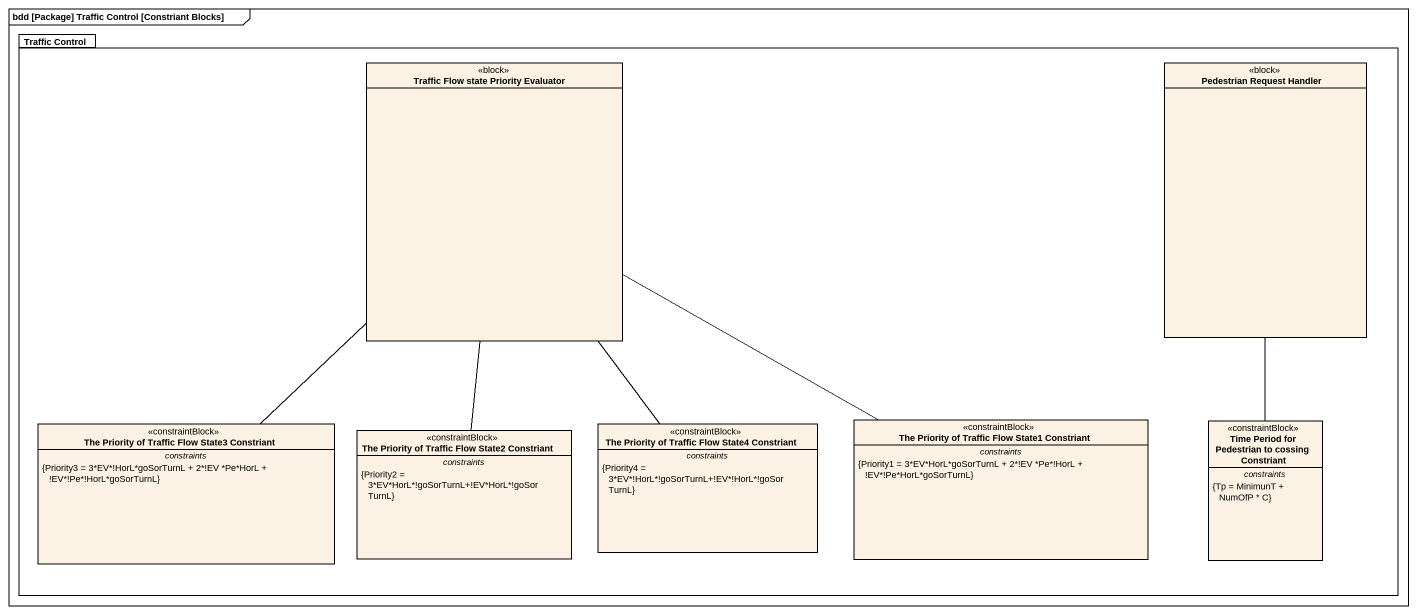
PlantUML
@startuml
mainframe bdd [Package] Traffic Control [Constriant Blocks]
hide circle
hide empty members
package "Traffic Control" as Traffic_Control {
  class "Traffic Flow state Priority Evaluator" as Traffic_Flow_state_Priority <<block>>
  class "Pedestrian Request Handler" as Pedestrian_Request_Handler <<block>>
  class "The Priority of Traffic Flow State3 Constriant" as The_Priority_of_Traffic <<constraintBlock>> {
    -- constraints --
    {Priority3 = 3*EV*!HorL*goSorTurnL + 2*!EV *Pe*HorL + !EV*!Pe*!HorL*goSorTurnL}
  }
  class "The Priority of Traffic Flow State2 Constriant" as The_Priority_of_Traffic_2 <<constraintBlock>> {
    -- constraints --
    {Priority2 = 3*EV*HorL*!goSorTurnL+!EV*HorL*!goSorTurnL}
  }
  class "The Priority of Traffic Flow State4 Constriant" as The_Priority_of_Traffic_3 <<constraintBlock>> {
    -- constraints --
    {Priority4 = 3*EV*!HorL*!goSorTurnL+!EV*!HorL*!goSorTurnL}
  }
  class "The Priority of Traffic Flow State1 Constriant" as The_Priority_of_Traffic_4 <<constraintBlock>> {
    -- constraints --
    {Priority1 = 3*EV*HorL*goSorTurnL + 2*!EV *Pe*!HorL + !EV*!Pe*HorL*goSorTurnL}
  }
  class "Time Period for Pedestrian to cossing Constriant" as Time_Period_for_Pedestrian <<constraintBlock>> {
    -- constraints --
    {Tp = MinimunT + NumOfP * C}
  }
}
The_Priority_of_Traffic -up- Traffic_Flow_state_Priority
The_Priority_of_Traffic_2 -up- Traffic_Flow_state_Priority
The_Priority_of_Traffic_3 -up- Traffic_Flow_state_Priority
The_Priority_of_Traffic_4 -left- Traffic_Flow_state_Priority
Time_Period_for_Pedestrian -up- Pedestrian_Request_Handler
@enduml
